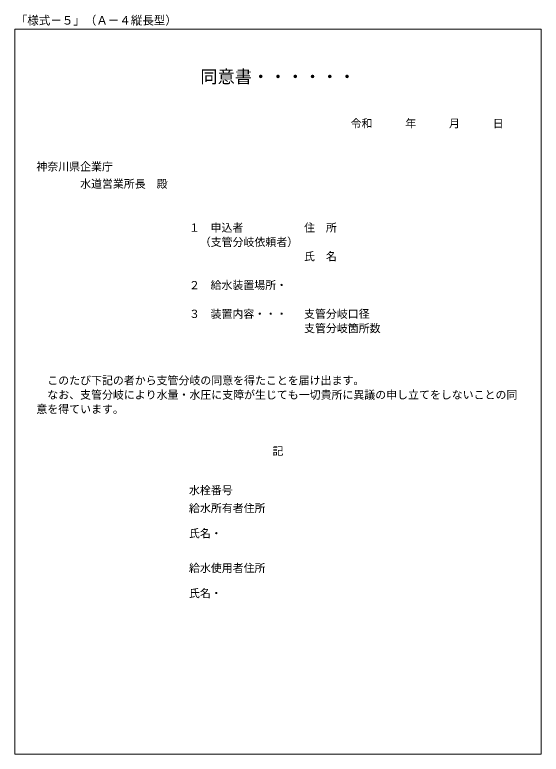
# Model space of a CAD drawing. Units: millimetres, scale not verified. Extents: x -18864 to 17736, y -26243 to 25199.
import ezdxf
from ezdxf.enums import TextEntityAlignment as Align

# ---------------------------------------------------------------- set-up
doc = ezdxf.new("R2010")
doc.units = ezdxf.units.MM
doc.header["$LTSCALE"] = 200
doc.layers.add('0-0', color=4, linetype='Continuous', lineweight=9)
doc.styles.add('ＭＳ 明朝', font='')
doc.styles.get('ＭＳ 明朝').set_extended_font_data('MS Mincho')

msp = doc.modelspace()

# ---------------------------------------------------------------- linework, layer by layer
at = {"layer": '0-0', "color": 7}
for p, q in [((-18863.5, 24187.8), (17736.5, 24187.8)), ((-18863.5, 24187.8), (-18863.5, -26243.3)), ((17736.5, 24187.8), (17736.5, -26243.3)), ((17736.5, -26243.3), (-18863.5, -26243.3))]:
    msp.add_line(p, q, dxfattribs=at)

# ---------------------------------------------------------------- texts
at = {"layer": '0-0', "color": 7, "style": 'ＭＳ 明朝'}
for s, height, p in [('「様式－５」（Ａ－４縦長型）', 586.5, (-18794, 24337.8)), ('同意書・・・・・・', 879.8, (-5963.5, 20190.6))]:
    msp.add_text(s, height=height, dxfattribs=at).set_placement(p, align=Align.BOTTOM_LEFT)
at = {"layer": '0-0', "style": 'ＭＳ 明朝'}
for s, p in [('令和\u3000\u3000\u3000年\u3000\u3000\u3000月\u3000\u3000\u3000日', (4486.5, 17190.6)), ('神奈川県企業庁', (-17363.5, 14190.6)), ('\u3000\u3000\u3000\u3000水道営業所長\u3000殿', (-17363.5, 12990.6)), ('１', (-6752.2, 9940.6)), ('申込者', (-5252.2, 9940.6)), ('住\u3000所', (1247.8, 9940.6)), ('（支管分岐依頼者）', (-6002.2, 8940.6)), ('氏\u3000名', (1247.8, 7940.6)), ('給水装置場所・', (-5252.2, 5940.6)), ('２', (-6752.2, 5940.6)), ('３', (-6752.2, 3940.6)), ('装置内容・・・', (-5252.2, 3940.6)), ('支管分岐口径', (1247.8, 3940.6)), ('支管分岐箇所数', (1247.8, 2940.6)), ('\u3000このたび下記の者から支管分岐の同意を得たことを届け出ます。', (-17363.5, -687.4)), ('\u3000なお、支管分岐により水量・水圧に支障が生じても一切貴所に異議の申し立てをしないことの同', (-17363.5, -1687.4)), ('意を得ています。', (-17363.5, -2687.4)), ('記', (-943.5, -5595.2)), ('水栓番号', (-6752.2, -8327.7)), ('給水所有者住所', (-6752.2, -9577.7)), ('氏名・', (-6752.2, -11327.7)), ('給水使用者住所', (-6752.2, -13741.6)), ('氏名・', (-6752.2, -15491.6))]:
    msp.add_text(s, height=557.2, dxfattribs=at).set_placement(p, align=Align.BOTTOM_LEFT)

doc.saveas('drawing.dxf')
